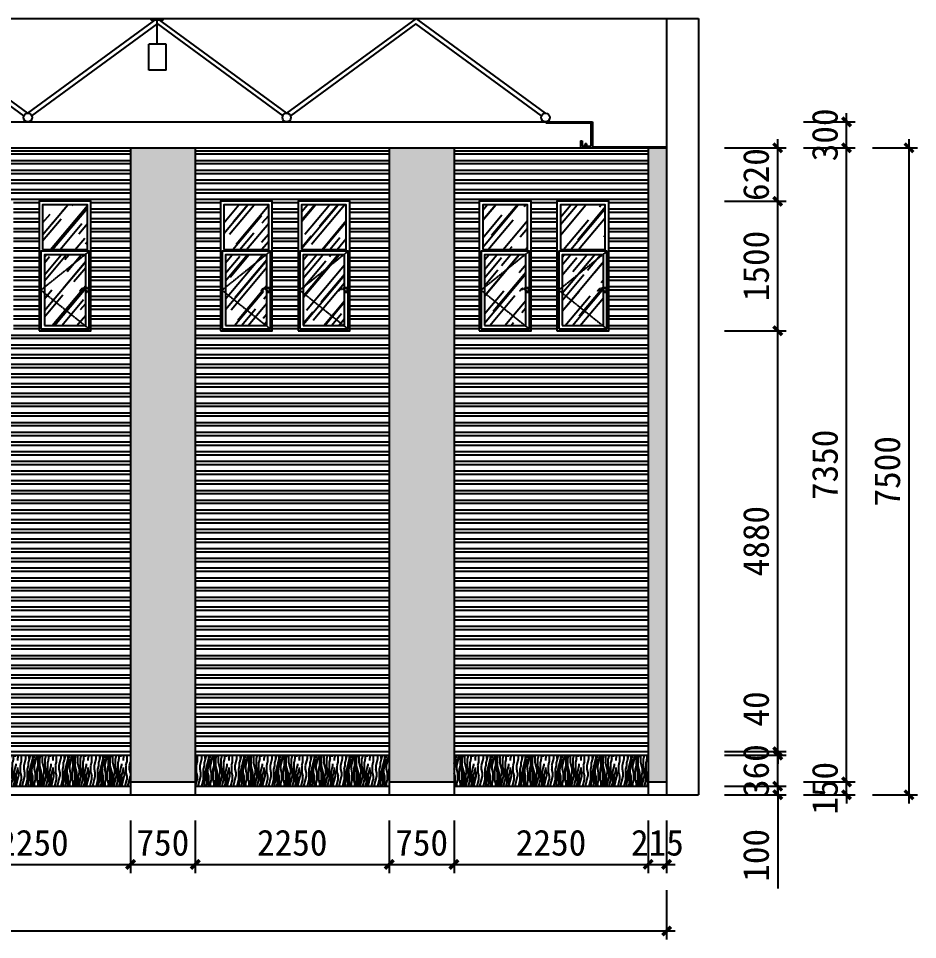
# Model space of a CAD drawing. Header units: millimetres. Extents: x -150677 to 588340, y -254013 to 149700.
# Drawn here: x 87278 to 97700, y -31432 to -20754 of the extents above; entities that cross this region are included whole.
import ezdxf

# ---------------------------------------------------------------- set-up
doc = ezdxf.new("R2010")
doc.units = ezdxf.units.MM
doc.header["$LTSCALE"] = 10
doc.header["$MEASUREMENT"] = 0
doc.linetypes.add('DASH', pattern=[0.35, 0.25, -0.1])
doc.linetypes.add('HIDDEN', pattern=[0.375, 0.25, -0.125])
for name, color, linetype in [('2-Ba顶面轮廓', 4, 'Continuous'), ('2-Da地拼', 4, 'Continuous'), ('9-ELa粗', 2, 'Continuous'), ('9-ELd细', 8, 'Continuous'), ('9-ELf填充', 251, 'Continuous'), ('ceiling-light', 2, 'Continuous'), ('E-Elevation(立面图层)', 134, 'Continuous'), ('HAT【填充】', 8, 'Continuous')]:
    doc.layers.add(name, color=color, linetype=linetype)
doc.styles.get("Standard").update_dxf_attribs({"font": ''})
doc.styles.get('Standard').set_extended_font_data('SimSun')
doc.dimstyles.new('DIMN100', dxfattribs={"dimtxt": 300, "dimasz": 100, "dimexe": 100, "dimexo": 300, "dimgap": 100, "dimtad": 1, "dimdec": 0, "dimtxsty": 'Standard', "dimblk": 'ARCHTICK', "dimcen": 2.5, "dimdle": 100, "dimclrd": 8, "dimclre": 8, "dimclrt": 96, "dimadec": 0, "dimazin": 0, "dimtfac": 1, "dimtdec": 0, "dimtmove": 0, "dimatfit": 3, "dimldrblk": 'DOT', "dimfxl": 100, "dimarcsym": 0})

# ---------------------------------------------------------------- blocks, each defined once
blk = doc.blocks.new('A$C03C100C5')
at = {"color": 8, "linetype": 'HIDDEN', "ltscale": 0.001}
for p, q in [((2, 23, 0), (28, 23, 0)), ((15, 12, 0), (15, 34, 0))]:
    blk.add_line(p, q, dxfattribs=at)
at = {"ltscale": 0.2}
for p, q in [((5, 23, 0), (5, 11, 0)), ((25, 23, 0), (25, 11, 0))]:
    blk.add_line(p, q, dxfattribs=at)
at = {"ltscale": 0.2, "elevation": 0}
blk.add_lwpolyline([(30, 0), (30, 11), (0, 11), (0, 0)], close=True, dxfattribs=at)
at = {"ltscale": 0.2}
blk.add_circle((15, 23, 0), 7.88, dxfattribs=at)
blk.add_arc((15, 23, 0), 9.63, 356.8047, 183.1953, dxfattribs=at)
blk = doc.blocks.new('A$C68075832')
at = {"layer": 'E-Elevation(立面图层)', "color": 251, "ltscale": 200}
for p, q in [((-172, 1200), (-32, 1200)), ((-172, 1180), (-172, 1200)), ((-32, 1180), (-172, 1180)), ((-102, 900), (-102, 1180)), ((-32, 1180), (-32, 1200))]:
    blk.add_line(p, q, dxfattribs=at)
at = {"layer": 'E-Elevation(立面图层)', "ltscale": 200}
for p, q in [((0, 900), (-199, 900)), ((-199, 600), (-199, 900)), ((0, 600), (0, 900)), ((0, 600), (-199, 600))]:
    blk.add_line(p, q, dxfattribs=at)
blk = doc.blocks.new('A$C3D6C2CD6')
h = blk.add_hatch()
h.set_pattern_fill('木材', color=251, scale=50, style=0)
h.set_pattern_definition([(50, (40, 940), (129.62, 465.617), [3000, -400, 1000, -200]), (50, (306, 1040), (-332.33, 17.77), [600, -66, 1200, -150]), (50, (140, 1110), (565.85, 882.82), [1600, -280, 800, -200])])
h.paths.add_polyline_path([(40, 940), (560, 940), (560, 1460), (40, 1460)])
h = blk.add_hatch()
h.set_pattern_fill('木材', color=251, scale=50, style=0)
h.set_pattern_definition([(50, (60, 60), (129.618, 465.617), [3000, -400, 1000, -200]), (50, (326, 160), (-332.325, 17.77), [600, -66, 1200, -150]), (50, (160, 230), (565.85, 882.82), [1600, -280, 800, -200])])
h.paths.add_polyline_path([(60, 60), (540, 60), (540, 880), (60, 880)])
at = {"color": 8, "linetype": 'DASH'}
for points in [[(580, 920), (20, 470), (580, 20)], [(545, 485), (545, 502), (575, 502), (575, 442), (545, 442), (545, 466)]]:
    blk.add_lwpolyline(points, dxfattribs=at)
blk.add_lwpolyline([(543, 482, -0.472973), (570, 486, -1.045197), (547, 464, 0.471233), (471, 460, -0.474255), (543, 482, -0.303304)], format="xyb", dxfattribs=at)
at = {"layer": '2-Ba顶面轮廓'}
blk.add_lwpolyline([(0, 0), (600, 0), (600, 1500), (0, 1500)], close=True, dxfattribs=at)
at = {"layer": '9-ELd细'}
for points in [[(40, 940), (560, 940), (560, 1460), (40, 1460)], [(20, 20), (580, 20), (580, 920), (20, 920)], [(60, 60), (540, 60), (540, 880), (60, 880)]]:
    blk.add_lwpolyline(points, close=True, dxfattribs=at)
blk = doc.blocks.new('A$C16496DF1')
at = {"layer": '9-ELf填充'}
h = blk.add_hatch(dxfattribs=at)
h.set_pattern_fill('ANSI32', color=251, scale=300, angle=135, style=0)
h.set_pattern_definition([(180, (1326, 400), (-2e-14, -112.5), []), (180, (1288.5, 437.5), (-2e-14, -112.5), [])])
h.paths.add_polyline_path([(0, 7400), (-100, 7400), (-100, 400), (0, 400)])
h.paths.add_polyline_path([(2150, 7400), (2050, 7400), (2050, 400), (2150, 400)])
h.paths.add_polyline_path([(2050, 7400), (0, 7400), (0, 400), (2050, 400)])
h.paths.add_polyline_path([(1092, 5280), (1092, 6780), (1692, 6780), (1692, 5280)], flags=16)
h.paths.add_polyline_path([(792, 5280), (192, 5280), (192, 6780), (792, 6780)], flags=16)
at = {"layer": 'HAT【填充】'}
h = blk.add_hatch(dxfattribs=at)
h.set_pattern_fill('木纹', color=251, scale=20, angle=90, style=0)
h.set_pattern_definition([(90, (0, 0), (-408, 2e-14), [81.6, -122.4, 40.8, -163.2]), (90, (-10.2, 285.6), (-408, 2e-14), [81.6, -326.4]), (90, (-30.6, 244.8), (-408, 2e-14), [40.8, -367.2]), (90, (-40.8, 20.4), (-408, 2e-14), [20.4, -285.6, 20.4, -81.6]), (90, (-61.2, 163.2), (-408, 2e-14), [81.6, -122.4, 20.4, -183.6]), (90, (-71.4, 61.2), (-408, 2e-14), [61.2, -346.8]), (90, (-81.6, 163.2), (-408, 2e-14), [122.4, -285.6]), (90, (-91.8, 40.8), (-408, 2e-14), [81.6, -326.4]), (90, (-102, 204), (-408, 2e-14), [204, -204]), (90, (-122.4, 81.6), (-408, 2e-14), [40.8, -122.4, 81.6, -163.2]), (90, (-132.6, 367.2), (-408, 2e-14), [81.6, -326.4]), (90, (-142.8, 285.6), (-408, 2e-14), [40.8, -367.2]), (90, (-153, 204), (-408, 2e-14), [40.8, -367.2]), (90, (-163.2, 1e-14), (-408, 2e-14), [81.6, -326.4]), (90, (-173.4, 204), (-408, 2e-14), [81.6, -326.4]), (90, (-193.8, 204), (-408, 2e-14), [81.6, -81.6, 81.6, -163.2]), (90, (-214.2, 122.4), (-408, 2e-14), [40.8, -204, 81.6, -81.6]), (90, (-224.4, 204), (-408, 2e-14), [122.4, -285.6]), (90, (-244.8, 204), (-408, 2e-14), [81.6, -326.4]), (90, (-255, 40.8), (-408, 2e-14), [122.4, -163.2, 40.8, -81.6]), (90, (-275.4, 40.8), (-408, 2e-14), [204, -204]), (90, (-285.6, 285.6), (-408, 2e-14), [40.8, -367.2]), (90, (-295.8, 163.2), (-408, 2e-14), [81.6, -326.4]), (90, (-306, 81.6), (-408, 2e-14), [40.8, -163.2, 40.8, -163.2]), (90, (-316.2, 40.8), (-408, 2e-14), [40.8, -122.4, 81.6, -163.2]), (90, (-326.4, 122.4), (-408, 2e-14), [40.8, -204, 40.8, -122.4]), (90, (-336.6, 204), (-408, 2e-14), [122.4, -285.6]), (90, (-357, 40.8), (-408, 2e-14), [81.6, -326.4]), (90, (-367.2, 244.8), (-408, 2e-14), [40.8, -367.2]), (90, (-377.4, 326.4), (-408, 2e-14), [40.8, -367.2]), (104.036, (-30.6, 285.6), (-1e-06, 408), [42.024, -1640.203]), (104.036, (-122.4, 326.4), (-1e-06, 408), [42.024, -1640.203]), (104.0362, (-367.2, 285.6), (-1e-06, 408), [42.024, -1640.203]), (104.0362, (-214.2, 163.2), (-1e-06, 408), [42.024, -1640.203]), (104.0362, (-275.4, 244.8), (-1e-06, 408), [42.024, -1640.203]), (104.0362, (-244.8, 285.6), (-1e-06, 408), [42.024, -1640.203]), (104.0362, (-316.2, 81.6), (-1e-06, 408), [42.024, -1640.203]), (104.0362, (-295.8, 244.8), (-1e-06, 408), [42.024, -1640.203]), (104.036, (-142.8, 326.4), (-1e-06, 408), [84.05, -1598.18]), (104.0362, (-173.4, 285.6), (-1e-06, 408), [84.05, -1598.18]), (104.0362, (-193.8, 285.6), (-1e-06, 408), [84.05, -1598.18]), (255.964, (-61.2, 163.2), (-1e-08, -408), [42.024, -84.048, 42.024, -1514.13]), (255.964, (-122.4, 81.6), (-1e-08, -408), [42.024, -1640.203]), (255.9638, (-306, 81.6), (-1e-08, -408), [84.05, -1598.18]), (284.036, (-10.2, 285.6), (1e-06, -408), [42.024, -1640.203]), (75.964, (-10.2, 367.2), (1e-08, 408), [42.024, -1640.203]), (75.964, (-153, 244.8), (1e-08, 408), [42.024, -1640.203]), (75.9638, (-224.4, 326.4), (1e-08, 408), [42.024, -1640.203]), (75.9638, (-255, 163.2), (1e-08, 408), [42.024, -1640.203]), (75.9638, (-306, 122.4), (1e-08, 408), [42.024, -1640.203]), (75.9638, (-326.4, 163.2), (1e-08, 408), [42.024, -1640.203]), (75.9638, (-255, 163.2), (1e-08, 408), [42.024, -1640.203]), (75.9638, (-316.2, 285.6), (1e-08, 408), [168.096, -1514.13]), (75.964, (-40.8, 40.8), (1e-08, 408), [168.096, -1514.13]), (75.964, (-71.4, 81.6), (1e-08, 408), [168.096, -1514.13]), (75.964, (-91.8, 122.4), (1e-08, 408), [42.024, -84.048, 84.048, -1472.107]), (75.964, (-122.4, 122.4), (1e-08, 408), [84.048, -84.048, 84.048, -1430.083]), (75.9638, (-163.2, 81.6), (1e-08, 408), [168.096, -1514.13]), (75.9638, (-193.8, 40.8), (1e-08, 408), [168.096, -1514.13]), (75.9638, (-214.2, 40.8), (1e-08, 408), [168.096, -1514.13]), (75.9638, (-336.6, 326.4), (1e-08, 408), [42.024, -1640.203]), (75.9638, (-377.4, 367.2), (-8e-05, 408), [84.048, -1598.18]), (75.9638, (-357, 122.4), (-8e-05, 408), [84.048, -1598.18]), (75.964, (5e-15, 81.6), (-7e-06, 408), [168.096, -1514.13]), (75.9638, (-285.6, 326.4), (-7e-06, 408), [126.07, -1556.155]), (75.9638, (-255, 367.2), (-7e-06, 408), [252.144, -1430.083])])
h.paths.add_polyline_path([(2150, 360), (2050, 360), (2050, 0), (2150, 0)])
h.paths.add_polyline_path([(0, 360), (-100, 360), (-100, 0), (0, 0)])
h.paths.add_polyline_path([(2050, 360), (0, 360), (0, 0), (2050, 0)])
at = {"layer": '2-Da地拼'}
for p, q in [((-100, 400), (2150, 400)), ((-100, 360), (2150, 360)), ((-100, 0), (2150, 0))]:
    blk.add_line(p, q, dxfattribs=at)
blk = doc.blocks.new('A$C26E901EB')
at = {"layer": '9-ELf填充'}
h = blk.add_hatch(dxfattribs=at)
h.set_pattern_fill('木纹02', color=256, scale=100, angle=90, style=0)
h.set_pattern_definition([(90, (77426.86, -29654), (-400, 2e-14), [80, -120, 40, -160]), (90, (77416.86, -29374), (-400, 2e-14), [80, -320]), (90, (77396.86, -29414), (-400, 2e-14), [40, -360]), (90, (77386.86, -29634), (-400, 2e-14), [20, -280, 20, -80]), (90, (77366.86, -29494), (-400, 2e-14), [80, -120, 20, -180]), (90, (77356.86, -29594), (-400, 2e-14), [60, -340]), (90, (77346.86, -29494), (-400, 2e-14), [120, -280]), (90, (77336.86, -29614), (-400, 2e-14), [80, -320]), (90, (77326.86, -29454), (-400, 2e-14), [200, -200]), (90, (77306.86, -29574), (-400, 2e-14), [40, -120, 80, -160]), (90, (77296.86, -29294), (-400, 2e-14), [80, -320]), (90, (77286.86, -29374), (-400, 2e-14), [40, -360]), (90, (77276.86, -29454), (-400, 2e-14), [40, -360]), (90, (77266.86, -29654), (-400, 2e-14), [80, -320]), (90, (77256.86, -29454), (-400, 2e-14), [80, -320]), (90, (77236.86, -29454), (-400, 2e-14), [80, -80, 80, -160]), (90, (77216.86, -29534), (-400, 2e-14), [40, -200, 80, -80]), (90, (77206.86, -29454), (-400, 2e-14), [120, -280]), (90, (77186.86, -29454), (-400, 2e-14), [80, -320]), (90, (77176.86, -29614), (-400, 2e-14), [120, -160, 40, -80]), (90, (77156.86, -29614), (-400, 2e-14), [200, -200]), (90, (77146.86, -29374), (-400, 2e-14), [40, -360]), (90, (77136.86, -29494), (-400, 2e-14), [80, -320]), (90, (77126.86, -29574), (-400, 2e-14), [40, -160, 40, -160]), (90, (77116.86, -29614), (-400, 2e-14), [40, -120, 80, -160]), (90, (77106.86, -29534), (-400, 2e-14), [40, -200, 40, -120]), (90, (77096.86, -29454), (-400, 2e-14), [120, -280]), (90, (77076.86, -29614), (-400, 2e-14), [80, -320]), (90, (77066.86, -29414), (-400, 2e-14), [40, -360]), (90, (77056.86, -29334), (-400, 2e-14), [40, -360]), (104.03624, (77396.86, -29374), (1e-08, 400), [41.2, -1608.0422]), (104.03624, (77306.86, -29334), (1e-08, 400), [41.2, -1608.0422]), (104.03624, (77066.86, -29374), (1e-08, 400), [41.2, -1608.0422]), (104.03624, (77216.86, -29494), (1e-08, 400), [41.2, -1608.0422]), (104.03624, (77156.86, -29414), (1e-08, 400), [41.2, -1608.0422]), (104.03624, (77186.86, -29374), (1e-08, 400), [41.2, -1608.0422]), (104.03624, (77116.86, -29574), (1e-08, 400), [41.2, -1608.0422]), (104.03624, (77136.86, -29414), (1e-08, 400), [41.2, -1608.0422]), (104.03624, (77286.86, -29334), (1e-08, 400), [82.4, -1566.8422]), (104.03624, (77256.86, -29374), (1e-08, 400), [82.4, -1566.8422]), (104.03624, (77236.86, -29374), (1e-08, 400), [82.4, -1566.8422]), (255.96376, (77366.86, -29494), (1e-08, -400), [41.2, -82.4, 41.2, -1484.4422]), (255.96376, (77306.86, -29574), (1e-08, -400), [41.2, -1608.0422]), (255.96376, (77126.86, -29574), (1e-08, -400), [82.4, -1566.8422]), (284.03624, (77416.86, -29374), (-1e-08, -400), [41.2, -1608.0422]), (75.96376, (77416.86, -29294), (-1e-08, 400), [41.2, -1608.0422]), (75.96376, (77276.86, -29414), (-1e-08, 400), [41.2, -1608.0422]), (75.96376, (77206.86, -29334), (-1e-08, 400), [41.2, -1608.0422]), (75.96376, (77176.86, -29494), (-1e-08, 400), [41.2, -1608.0422]), (75.96376, (77126.86, -29534), (-1e-08, 400), [41.2, -1608.0422]), (75.96376, (77106.86, -29494), (-1e-08, 400), [41.2, -1608.0422]), (75.96376, (77176.86, -29494), (-1e-08, 400), [41.2, -1608.0422]), (75.96376, (77116.86, -29374), (-1e-08, 400), [164.8, -1484.4422]), (75.96376, (77386.86, -29614), (-1e-08, 400), [164.8, -1484.4422]), (75.96376, (77356.86, -29574), (-1e-08, 400), [164.8, -1484.4422]), (75.96376, (77336.86, -29534), (-1e-08, 400), [41.2, -82.4, 82.4, -1443.2422]), (75.96376, (77306.86, -29534), (-1e-08, 400), [82.4, -82.4, 82.4, -1402.0422]), (75.96376, (77266.86, -29574), (-1e-08, 400), [164.8, -1484.4422]), (75.96376, (77236.86, -29614), (-1e-08, 400), [164.8, -1484.4422]), (75.96376, (77216.86, -29614), (-1e-08, 400), [164.8, -1484.4422]), (75.96376, (77096.86, -29334), (-1e-08, 400), [41.2, -1608.0422]), (75.96377, (77056.86, -29294), (-8e-05, 400), [82.4, -1566.8422]), (75.96377, (77076.86, -29534), (-8e-05, 400), [82.4, -1566.8422]), (75.96376, (77426.86, -29574), (-7e-06, 400), [164.8, -1484.4422]), (75.96376, (77146.86, -29334), (-7e-06, 400), [123.6, -1525.6422]), (75.96376, (77176.86, -29294), (-7e-06, 400), [247.2, -1402.0422])])
h.paths.add_polyline_path([(750, 0), (750, 7350), (0, 7350), (0, 0)])
at = {"layer": '2-Da地拼'}
blk.add_line((0, 0), (750, 0), dxfattribs=at)
blk = doc.blocks.new('_ArchTick')
at = {"color": 0, "linetype": 'ByBlock', "const_width": 0.4}
blk.add_lwpolyline([(-0.5, -0.5), (0.5, 0.5)], dxfattribs=at)
blk = doc.blocks.new('*D1226')
at = {"layer": '2-Ba顶面轮廓', "color": 8, "lineweight": -2, "transparency": 16777216}
for p, q in [((86326.85917, -30054), (86326.85917, -30661)), ((88576.85917, -30054), (88576.85917, -30661)), ((86226.85917, -30561), (88676.85917, -30561))]:
    blk.add_line(p, q, dxfattribs=at)
at = {"layer": 'Defpoints', "color": 0, "transparency": 16777216}
for p in [(86326.85917, -29754), (88576.85917, -29754), (88576.85917, -30561)]:
    blk.add_point(p, dxfattribs=at)
at = {"layer": '2-Ba顶面轮廓', "color": 8, "lineweight": -2, "transparency": 16777216, "xscale": 100, "yscale": 100, "zscale": 100}
for p, rotation in [((86326.85917, -30561), 179.9999999999998), ((88576.85917, -30561), 359.9999999999998)]:
    blk.add_blockref('_ArchTick', p, dxfattribs=dict(at, rotation=rotation))
at = {"layer": '2-Ba顶面轮廓', "color": 96, "transparency": 16777216, "insert": (87451.85917, -30311), "char_height": 300, "attachment_point": 5}
blk.add_mtext('2250', dxfattribs=at)
blk = doc.blocks.new('_DOT')
at = {"color": 0, "linetype": 'ByBlock'}
blk.add_line((-0.35, 0), (-1, 0), dxfattribs=at)
at = {"color": 0, "linetype": 'ByBlock', "const_width": 0.35}
blk.add_lwpolyline([(-0.175, 0, 1), (0.175, 0, 1)], format="xyb", close=True, dxfattribs=at)
blk = doc.blocks.new('*D1227')
at = {"layer": '2-Ba顶面轮廓', "color": 8, "lineweight": -2, "transparency": 16777216}
for p, q in [((88576.85917, -30054), (88576.85917, -30661)), ((89326.85917, -30054), (89326.85917, -30661)), ((88476.85917, -30561), (89426.85917, -30561))]:
    blk.add_line(p, q, dxfattribs=at)
at = {"layer": 'Defpoints', "color": 0, "transparency": 16777216}
for p in [(88576.85917, -29754), (89326.85917, -29754), (89326.85917, -30561)]:
    blk.add_point(p, dxfattribs=at)
at = {"layer": '2-Ba顶面轮廓', "color": 8, "lineweight": -2, "transparency": 16777216, "xscale": 100, "yscale": 100, "zscale": 100}
for p, rotation in [((88576.85917, -30561), 179.9999999999998), ((89326.85917, -30561), 359.9999999999998)]:
    blk.add_blockref('_ArchTick', p, dxfattribs=dict(at, rotation=rotation))
at = {"layer": '2-Ba顶面轮廓', "color": 96, "transparency": 16777216, "insert": (88951.85917, -30311), "char_height": 300, "attachment_point": 5}
blk.add_mtext('750', dxfattribs=at)
blk = doc.blocks.new('*D1228')
at = {"layer": '2-Ba顶面轮廓', "color": 8, "lineweight": -2, "transparency": 16777216}
for p, q in [((89326.85917, -30054), (89326.85917, -30661)), ((91576.85917, -30054), (91576.85917, -30661)), ((89226.85917, -30561), (91676.85917, -30561))]:
    blk.add_line(p, q, dxfattribs=at)
at = {"layer": 'Defpoints', "color": 0, "transparency": 16777216}
for p in [(89326.85917, -29754), (91576.85917, -29754), (91576.85917, -30561)]:
    blk.add_point(p, dxfattribs=at)
at = {"layer": '2-Ba顶面轮廓', "color": 8, "lineweight": -2, "transparency": 16777216, "xscale": 100, "yscale": 100, "zscale": 100}
for p, rotation in [((89326.85917, -30561), 179.9999999999998), ((91576.85917, -30561), 359.9999999999998)]:
    blk.add_blockref('_ArchTick', p, dxfattribs=dict(at, rotation=rotation))
at = {"layer": '2-Ba顶面轮廓', "color": 96, "transparency": 16777216, "insert": (90451.85917, -30311), "char_height": 300, "attachment_point": 5}
blk.add_mtext('2250', dxfattribs=at)
blk = doc.blocks.new('*D1229')
at = {"layer": '2-Ba顶面轮廓', "color": 8, "lineweight": -2, "transparency": 16777216}
for p, q in [((91576.85917, -30054), (91576.85917, -30661)), ((92326.85917, -30054), (92326.85917, -30661)), ((91476.85917, -30561), (92426.85917, -30561))]:
    blk.add_line(p, q, dxfattribs=at)
at = {"layer": 'Defpoints', "color": 0, "transparency": 16777216}
for p in [(91576.85917, -29754), (92326.85917, -29754), (92326.85917, -30561)]:
    blk.add_point(p, dxfattribs=at)
at = {"layer": '2-Ba顶面轮廓', "color": 8, "lineweight": -2, "transparency": 16777216, "xscale": 100, "yscale": 100, "zscale": 100}
for p, rotation in [((91576.85917, -30561), 179.9999999999998), ((92326.85917, -30561), 359.9999999999998)]:
    blk.add_blockref('_ArchTick', p, dxfattribs=dict(at, rotation=rotation))
at = {"layer": '2-Ba顶面轮廓', "color": 96, "transparency": 16777216, "insert": (91951.85917, -30311), "char_height": 300, "attachment_point": 5}
blk.add_mtext('750', dxfattribs=at)
blk = doc.blocks.new('*D1230')
at = {"layer": '2-Ba顶面轮廓', "color": 8, "lineweight": -2, "transparency": 16777216}
for p, q in [((92326.85917, -30054), (92326.85917, -30661)), ((94576.85917, -30054), (94576.85917, -30661)), ((92226.85917, -30561), (94676.85917, -30561))]:
    blk.add_line(p, q, dxfattribs=at)
at = {"layer": 'Defpoints', "color": 0, "transparency": 16777216}
for p in [(92326.85917, -29754), (94576.85917, -29754), (94576.85917, -30561)]:
    blk.add_point(p, dxfattribs=at)
at = {"layer": '2-Ba顶面轮廓', "color": 8, "lineweight": -2, "transparency": 16777216, "xscale": 100, "yscale": 100, "zscale": 100}
for p, rotation in [((92326.85917, -30561), 179.9999999999998), ((94576.85917, -30561), 359.9999999999998)]:
    blk.add_blockref('_ArchTick', p, dxfattribs=dict(at, rotation=rotation))
at = {"layer": '2-Ba顶面轮廓', "color": 96, "transparency": 16777216, "insert": (93451.85917, -30311), "char_height": 300, "attachment_point": 5}
blk.add_mtext('2250', dxfattribs=at)
blk = doc.blocks.new('*D1231')
at = {"layer": '2-Ba顶面轮廓', "color": 8, "lineweight": -2, "transparency": 16777216}
for p, q in [((94576.85917, -30054), (94576.85917, -30661)), ((94791.85917, -30054), (94791.85917, -30661)), ((94476.85917, -30561), (94891.85917, -30561))]:
    blk.add_line(p, q, dxfattribs=at)
at = {"layer": 'Defpoints', "color": 0, "transparency": 16777216}
for p in [(94576.85917, -29754), (94791.85917, -29754), (94791.85917, -30561)]:
    blk.add_point(p, dxfattribs=at)
at = {"layer": '2-Ba顶面轮廓', "color": 8, "lineweight": -2, "transparency": 16777216, "xscale": 100, "yscale": 100, "zscale": 100}
for p, rotation in [((94576.85917, -30561), 179.9999999999998), ((94791.85917, -30561), 359.9999999999998)]:
    blk.add_blockref('_ArchTick', p, dxfattribs=dict(at, rotation=rotation))
at = {"layer": '2-Ba顶面轮廓', "color": 96, "transparency": 16777216, "insert": (94684.35917, -30311), "char_height": 300, "attachment_point": 5}
blk.add_mtext('215', dxfattribs=at)
blk = doc.blocks.new('*D1232')
at = {"layer": '2-Ba顶面轮廓', "color": 8, "lineweight": -2, "transparency": 16777216}
for p, q in [((56201.85917, -30861), (56201.85917, -31432.5)), ((94791.85917, -30861), (94791.85917, -31432.5)), ((56101.85917, -31332.5), (94891.85917, -31332.5))]:
    blk.add_line(p, q, dxfattribs=at)
at = {"layer": 'Defpoints', "color": 0, "transparency": 16777216}
for p in [(56201.85917, -30561), (94791.85917, -30561), (94791.85917, -31332.5)]:
    blk.add_point(p, dxfattribs=at)
at = {"layer": '2-Ba顶面轮廓', "color": 8, "lineweight": -2, "transparency": 16777216, "xscale": 100, "yscale": 100, "zscale": 100, "rotation": 180}
blk.add_blockref('_ArchTick', (56201.85917, -31332.5), dxfattribs=at)
at = {"layer": '2-Ba顶面轮廓', "color": 8, "lineweight": -2, "transparency": 16777216, "xscale": 100, "yscale": 100, "zscale": 100}
blk.add_blockref('_ArchTick', (94791.85917, -31332.5), dxfattribs=at)
at = {"layer": '2-Ba顶面轮廓', "color": 96, "transparency": 16777216, "insert": (75496.85917, -31082.5), "char_height": 300, "attachment_point": 5}
blk.add_mtext('38590', dxfattribs=at)
blk = doc.blocks.new('*D1233')
at = {"layer": '2-Ba顶面轮廓', "color": 8, "lineweight": -2, "transparency": 16777216}
for p, q in [((96877, -29604), (96877, -29504)), ((96379, -29604), (96977, -29604)), ((96877, -29754), (96877, -29604)), ((96379, -29754), (96977, -29754)), ((96877, -29754), (96877, -29854))]:
    blk.add_line(p, q, dxfattribs=at)
at = {"layer": 'Defpoints', "color": 0, "transparency": 16777216}
for p in [(96079, -29604), (96877, -29604), (96079, -29754)]:
    blk.add_point(p, dxfattribs=at)
at = {"layer": '2-Ba顶面轮廓', "color": 8, "lineweight": -2, "transparency": 16777216, "xscale": 100, "yscale": 100, "zscale": 100}
for p, rotation in [((96877, -29604), 270), ((96877, -29754), 90)]:
    blk.add_blockref('_ArchTick', p, dxfattribs=dict(at, rotation=rotation))
at = {"layer": '2-Ba顶面轮廓', "color": 96, "transparency": 16777216, "insert": (96627, -29679), "char_height": 300, "attachment_point": 5, "rotation": 90}
blk.add_mtext('150', dxfattribs=at)
blk = doc.blocks.new('*D1234')
at = {"layer": '2-Ba顶面轮廓', "color": 8, "lineweight": -2, "transparency": 16777216}
for p, q in [((96877, -29704), (96877, -22154)), ((96379, -22254), (96977, -22254)), ((96379, -29604), (96977, -29604))]:
    blk.add_line(p, q, dxfattribs=at)
at = {"layer": 'Defpoints', "color": 0, "transparency": 16777216}
for p in [(96079, -22254), (96877, -22254), (96079, -29604)]:
    blk.add_point(p, dxfattribs=at)
at = {"layer": '2-Ba顶面轮廓', "color": 8, "lineweight": -2, "transparency": 16777216, "xscale": 100, "yscale": 100, "zscale": 100}
for p, rotation in [((96877, -22254), 90), ((96877, -29604), 270)]:
    blk.add_blockref('_ArchTick', p, dxfattribs=dict(at, rotation=rotation))
at = {"layer": '2-Ba顶面轮廓', "color": 96, "transparency": 16777216, "insert": (96627, -25929), "char_height": 300, "attachment_point": 5, "rotation": 90}
blk.add_mtext('7350', dxfattribs=at)
blk = doc.blocks.new('*D1235')
at = {"layer": '2-Ba顶面轮廓', "color": 8, "lineweight": -2, "transparency": 16777216}
for p, q in [((96876.64083, -22354), (96876.64083, -21854)), ((96379, -21954), (96976.64083, -21954)), ((96379, -22254), (96976.64083, -22254))]:
    blk.add_line(p, q, dxfattribs=at)
at = {"layer": 'Defpoints', "color": 0, "transparency": 16777216}
for p in [(96079, -21954), (96876.64083, -21954), (96079, -22254)]:
    blk.add_point(p, dxfattribs=at)
at = {"layer": '2-Ba顶面轮廓', "color": 8, "lineweight": -2, "transparency": 16777216, "xscale": 100, "yscale": 100, "zscale": 100}
for p, rotation in [((96876.64083, -21954), 90), ((96876.64083, -22254), 270)]:
    blk.add_blockref('_ArchTick', p, dxfattribs=dict(at, rotation=rotation))
at = {"layer": '2-Ba顶面轮廓', "color": 96, "transparency": 16777216, "insert": (96626.64083, -22104), "char_height": 300, "attachment_point": 5, "rotation": 90}
blk.add_mtext('300', dxfattribs=at)
blk = doc.blocks.new('*D1236')
at = {"layer": '2-Ba顶面轮廓', "color": 8, "lineweight": -2, "transparency": 16777216}
for p, q in [((96079, -29654), (96079, -29554)), ((95461.85917, -29654), (96179, -29654)), ((96079, -29654), (96079, -29754)), ((95461.85917, -29754), (96179, -29754)), ((96079, -29754), (96079, -30841))]:
    blk.add_line(p, q, dxfattribs=at)
at = {"layer": 'Defpoints', "color": 0, "transparency": 16777216}
for p in [(95161.85917, -29654), (96079, -29654), (95161.85917, -29754)]:
    blk.add_point(p, dxfattribs=at)
at = {"layer": '2-Ba顶面轮廓', "color": 8, "lineweight": -2, "transparency": 16777216, "xscale": 100, "yscale": 100, "zscale": 100}
for p, rotation in [((96079, -29654), 270), ((96079, -29754), 90)]:
    blk.add_blockref('_ArchTick', p, dxfattribs=dict(at, rotation=rotation))
at = {"layer": '2-Ba顶面轮廓', "color": 96, "transparency": 16777216, "insert": (95829, -30456), "char_height": 300, "attachment_point": 5, "rotation": 90}
blk.add_mtext('100', dxfattribs=at)
blk = doc.blocks.new('*D1237')
at = {"layer": '2-Ba顶面轮廓', "color": 8, "lineweight": -2, "transparency": 16777216}
for p, q in [((96079, -29754), (96079, -29194)), ((95461.85917, -29294), (96179, -29294)), ((95461.85917, -29654), (96179, -29654))]:
    blk.add_line(p, q, dxfattribs=at)
at = {"layer": 'Defpoints', "color": 0, "transparency": 16777216}
for p in [(95161.85917, -29294), (96079, -29294), (95161.85917, -29654)]:
    blk.add_point(p, dxfattribs=at)
at = {"layer": '2-Ba顶面轮廓', "color": 8, "lineweight": -2, "transparency": 16777216, "xscale": 100, "yscale": 100, "zscale": 100}
for p, rotation in [((96079, -29294), 90), ((96079, -29654), 270)]:
    blk.add_blockref('_ArchTick', p, dxfattribs=dict(at, rotation=rotation))
at = {"layer": '2-Ba顶面轮廓', "color": 96, "transparency": 16777216, "insert": (95829, -29474), "char_height": 300, "attachment_point": 5, "rotation": 90}
blk.add_mtext('360', dxfattribs=at)
blk = doc.blocks.new('*D1238')
at = {"layer": '2-Ba顶面轮廓', "color": 8, "lineweight": -2, "transparency": 16777216}
for p, q in [((96079, -29254), (96079, -28464)), ((95461.85917, -29254), (96179, -29254)), ((96079, -29294), (96079, -29254)), ((95461.85917, -29294), (96179, -29294)), ((96079, -29294), (96079, -29394))]:
    blk.add_line(p, q, dxfattribs=at)
at = {"layer": 'Defpoints', "color": 0, "transparency": 16777216}
for p in [(95161.85917, -29254), (96079, -29254), (95161.85917, -29294)]:
    blk.add_point(p, dxfattribs=at)
at = {"layer": '2-Ba顶面轮廓', "color": 8, "lineweight": -2, "transparency": 16777216, "xscale": 100, "yscale": 100, "zscale": 100}
for p, rotation in [((96079, -29254), 270), ((96079, -29294), 90)]:
    blk.add_blockref('_ArchTick', p, dxfattribs=dict(at, rotation=rotation))
at = {"layer": '2-Ba顶面轮廓', "color": 96, "transparency": 16777216, "insert": (95829, -28759), "char_height": 300, "attachment_point": 5, "rotation": 90}
blk.add_mtext('40', dxfattribs=at)
blk = doc.blocks.new('*D1239')
at = {"layer": '2-Ba顶面轮廓', "color": 8, "lineweight": -2, "transparency": 16777216}
for p, q in [((96079, -29354), (96079, -24274)), ((95461.85917, -24374), (96179, -24374)), ((95461.85917, -29254), (96179, -29254))]:
    blk.add_line(p, q, dxfattribs=at)
at = {"layer": 'Defpoints', "color": 0, "transparency": 16777216}
for p in [(95161.85917, -24374), (96079, -24374), (95161.85917, -29254)]:
    blk.add_point(p, dxfattribs=at)
at = {"layer": '2-Ba顶面轮廓', "color": 8, "lineweight": -2, "transparency": 16777216, "xscale": 100, "yscale": 100, "zscale": 100}
for p, rotation in [((96079, -24374), 90), ((96079, -29254), 270)]:
    blk.add_blockref('_ArchTick', p, dxfattribs=dict(at, rotation=rotation))
at = {"layer": '2-Ba顶面轮廓', "color": 96, "transparency": 16777216, "insert": (95829, -26814), "char_height": 300, "attachment_point": 5, "rotation": 90}
blk.add_mtext('4880', dxfattribs=at)
blk = doc.blocks.new('*D1240')
at = {"layer": '2-Ba顶面轮廓', "color": 8, "lineweight": -2, "transparency": 16777216}
for p, q in [((96079, -24474), (96079, -22774)), ((95461.85917, -22874), (96179, -22874)), ((95461.85917, -24374), (96179, -24374))]:
    blk.add_line(p, q, dxfattribs=at)
at = {"layer": 'Defpoints', "color": 0, "transparency": 16777216}
for p in [(95161.85917, -22874), (96079, -22874), (95161.85917, -24374)]:
    blk.add_point(p, dxfattribs=at)
at = {"layer": '2-Ba顶面轮廓', "color": 8, "lineweight": -2, "transparency": 16777216, "xscale": 100, "yscale": 100, "zscale": 100}
for p, rotation in [((96079, -22874), 90), ((96079, -24374), 270)]:
    blk.add_blockref('_ArchTick', p, dxfattribs=dict(at, rotation=rotation))
at = {"layer": '2-Ba顶面轮廓', "color": 96, "transparency": 16777216, "insert": (95829, -23624), "char_height": 300, "attachment_point": 5, "rotation": 90}
blk.add_mtext('1500', dxfattribs=at)
blk = doc.blocks.new('*D1241')
at = {"layer": '2-Ba顶面轮廓', "color": 8, "lineweight": -2, "transparency": 16777216}
for p, q in [((96079, -22974), (96079, -22154)), ((95461.85917, -22254), (96179, -22254)), ((95461.85917, -22874), (96179, -22874))]:
    blk.add_line(p, q, dxfattribs=at)
at = {"layer": 'Defpoints', "color": 0, "transparency": 16777216}
for p in [(95161.85917, -22254), (96079, -22254), (95161.85917, -22874)]:
    blk.add_point(p, dxfattribs=at)
at = {"layer": '2-Ba顶面轮廓', "color": 8, "lineweight": -2, "transparency": 16777216, "xscale": 100, "yscale": 100, "zscale": 100}
for p, rotation in [((96079, -22254), 90), ((96079, -22874), 270)]:
    blk.add_blockref('_ArchTick', p, dxfattribs=dict(at, rotation=rotation))
at = {"layer": '2-Ba顶面轮廓', "color": 96, "transparency": 16777216, "insert": (95829, -22564), "char_height": 300, "attachment_point": 5, "rotation": 90}
blk.add_mtext('620', dxfattribs=at)
blk = doc.blocks.new('*D1242')
at = {"layer": '2-Ba顶面轮廓', "color": 8, "lineweight": -2, "transparency": 16777216}
for p, q in [((97600.5, -22154), (97600.5, -29854)), ((97176.64083, -22254), (97700.5, -22254)), ((97176.64083, -29754), (97700.5, -29754))]:
    blk.add_line(p, q, dxfattribs=at)
at = {"layer": 'Defpoints', "color": 0, "transparency": 16777216}
for p in [(96876.64083, -22254), (96876.64083, -29754), (97600.5, -29754)]:
    blk.add_point(p, dxfattribs=at)
at = {"layer": '2-Ba顶面轮廓', "color": 8, "lineweight": -2, "transparency": 16777216, "xscale": 100, "yscale": 100, "zscale": 100}
for p, rotation in [((97600.5, -22254), 90), ((97600.5, -29754), 270)]:
    blk.add_blockref('_ArchTick', p, dxfattribs=dict(at, rotation=rotation))
at = {"layer": '2-Ba顶面轮廓', "color": 96, "transparency": 16777216, "insert": (97350.5, -26004), "char_height": 300, "attachment_point": 5, "rotation": 90}
blk.add_mtext('7500', dxfattribs=at)

msp = doc.modelspace()

# ---------------------------------------------------------------- hatches: boundary and pattern name
at = {"layer": '9-ELf填充'}
h = msp.add_hatch(dxfattribs=at)
h.set_pattern_fill('木纹02', color=256, scale=100, angle=90, style=0)
h.set_pattern_definition([(90, (171903.7, -59258), (-400, 2e-14), [80, -120, 40, -160]), (90, (171893.7, -58978), (-400, 2e-14), [80, -320]), (90, (171873.7, -59018), (-400, 2e-14), [40, -360]), (90, (171863.7, -59238), (-400, 2e-14), [20, -280, 20, -80]), (90, (171843.7, -59098), (-400, 2e-14), [80, -120, 20, -180]), (90, (171833.7, -59198), (-400, 2e-14), [60, -340]), (90, (171823.7, -59098), (-400, 2e-14), [120, -280]), (90, (171813.7, -59218), (-400, 2e-14), [80, -320]), (90, (171803.7, -59058), (-400, 2e-14), [200, -200]), (90, (171783.7, -59178), (-400, 2e-14), [40, -120, 80, -160]), (90, (171773.7, -58898), (-400, 2e-14), [80, -320]), (90, (171763.7, -58978), (-400, 2e-14), [40, -360]), (90, (171753.7, -59058), (-400, 2e-14), [40, -360]), (90, (171743.7, -59258), (-400, 2e-14), [80, -320]), (90, (171733.7, -59058), (-400, 2e-14), [80, -320]), (90, (171713.7, -59058), (-400, 2e-14), [80, -80, 80, -160]), (90, (171693.7, -59138), (-400, 2e-14), [40, -200, 80, -80]), (90, (171683.7, -59058), (-400, 2e-14), [120, -280]), (90, (171663.7, -59058), (-400, 2e-14), [80, -320]), (90, (171653.7, -59218), (-400, 2e-14), [120, -160, 40, -80]), (90, (171633.7, -59218), (-400, 2e-14), [200, -200]), (90, (171623.7, -58978), (-400, 2e-14), [40, -360]), (90, (171613.7, -59098), (-400, 2e-14), [80, -320]), (90, (171603.7, -59178), (-400, 2e-14), [40, -160, 40, -160]), (90, (171593.7, -59218), (-400, 2e-14), [40, -120, 80, -160]), (90, (171583.7, -59138), (-400, 2e-14), [40, -200, 40, -120]), (90, (171573.7, -59058), (-400, 2e-14), [120, -280]), (90, (171553.7, -59218), (-400, 2e-14), [80, -320]), (90, (171543.7, -59018), (-400, 2e-14), [40, -360]), (90, (171533.7, -58938), (-400, 2e-14), [40, -360]), (104.03624, (171873.72, -58978), (1e-08, 400), [41.2, -1608.0422]), (104.03624, (171783.72, -58938), (1e-08, 400), [41.2, -1608.0422]), (104.03624, (171543.72, -58978), (1e-08, 400), [41.2, -1608.0422]), (104.03624, (171693.72, -59098), (1e-08, 400), [41.2, -1608.0422]), (104.03624, (171633.72, -59018), (1e-08, 400), [41.2, -1608.0422]), (104.03624, (171663.72, -58978), (1e-08, 400), [41.2, -1608.0422]), (104.03624, (171593.72, -59178), (1e-08, 400), [41.2, -1608.0422]), (104.03624, (171613.72, -59018), (1e-08, 400), [41.2, -1608.0422]), (104.03624, (171763.72, -58938), (1e-08, 400), [82.4, -1566.8422]), (104.03624, (171733.72, -58978), (1e-08, 400), [82.4, -1566.8422]), (104.03624, (171713.72, -58978), (1e-08, 400), [82.4, -1566.8422]), (255.96376, (171843.72, -59098), (1e-08, -400), [41.2, -82.4, 41.2, -1484.4422]), (255.96376, (171783.72, -59178), (1e-08, -400), [41.2, -1608.0422]), (255.96376, (171603.72, -59178), (1e-08, -400), [82.4, -1566.8422]), (284.03624, (171893.72, -58978), (-1e-08, -400), [41.2, -1608.0422]), (75.96376, (171893.72, -58898), (-1e-08, 400), [41.2, -1608.0422]), (75.96376, (171753.72, -59018), (-1e-08, 400), [41.2, -1608.0422]), (75.96376, (171683.72, -58938), (-1e-08, 400), [41.2, -1608.0422]), (75.96376, (171653.72, -59098), (-1e-08, 400), [41.2, -1608.0422]), (75.96376, (171603.72, -59138), (-1e-08, 400), [41.2, -1608.0422]), (75.96376, (171583.72, -59098), (-1e-08, 400), [41.2, -1608.0422]), (75.96376, (171653.72, -59098), (-1e-08, 400), [41.2, -1608.0422]), (75.96376, (171593.72, -58978), (-1e-08, 400), [164.8, -1484.4422]), (75.96376, (171863.72, -59218), (-1e-08, 400), [164.8, -1484.4422]), (75.96376, (171833.72, -59178), (-1e-08, 400), [164.8, -1484.4422]), (75.96376, (171813.72, -59138), (-1e-08, 400), [41.2, -82.4, 82.4, -1443.2422]), (75.96376, (171783.72, -59138), (-1e-08, 400), [82.4, -82.4, 82.4, -1402.0422]), (75.96376, (171743.72, -59178), (-1e-08, 400), [164.8, -1484.4422]), (75.96376, (171713.72, -59218), (-1e-08, 400), [164.8, -1484.4422]), (75.96376, (171693.72, -59218), (-1e-08, 400), [164.8, -1484.4422]), (75.96376, (171573.72, -58938), (-1e-08, 400), [41.2, -1608.0422]), (75.96377, (171533.72, -58898), (-8e-05, 400), [82.4, -1566.8422]), (75.96377, (171553.72, -59138), (-8e-05, 400), [82.4, -1566.8422]), (75.96376, (171903.72, -59178), (-7e-06, 400), [164.8, -1484.4422]), (75.96376, (171623.72, -58938), (-7e-06, 400), [123.6, -1525.6422]), (75.96376, (171653.72, -58898), (-7e-06, 400), [247.2, -1402.0422])])
h.paths.add_polyline_path([(94576.9, -22254), (94576.9, -29604), (94791.9, -29604), (94791.9, -22254)])

# ---------------------------------------------------------------- linework, layer by layer
at = {"layer": '2-Da地拼'}
for p, q in [((56861.9, -21954), (93931.9, -21954)), ((93391.9, -21954), (93391.9, -21964)), ((93391.9, -21964), (93911.9, -21964)), ((93911.9, -21964), (93911.9, -22234)), ((93931.9, -21954), (93931.9, -22244)), ((93791.9, -22174), (93791.9, -22254)), ((93791.9, -22174), (93811.9, -22174)), ((93811.9, -22174), (93811.9, -22234)), ((56201.9, -22254), (94791.9, -22254)), ((88576.9, -22254), (88576.9, -29754)), ((89326.9, -22254), (89326.9, -29754)), ((91576.9, -22254), (91576.9, -29754)), ((92326.9, -22254), (92326.9, -29754)), ((93811.9, -22234), (93911.9, -22234)), ((93931.9, -22244), (94791.9, -22244)), ((94576.9, -22254), (94576.9, -29754)), ((94576.9, -29604), (94791.9, -29604))]:
    msp.add_line(p, q, dxfattribs=at)
for points in [[(87386.9, -21854), (85886.9, -20754), (84386.9, -21854)], [(87341.6, -21882.8), (85885.5, -20817), (84432.1, -21882.8)], [(87386.9, -21854), (88886.9, -20754), (90386.9, -21854)], [(87432.1, -21882.8), (88888.2, -20817), (90341.6, -21882.8)], [(93386.9, -21854), (91886.9, -20754), (90386.9, -21854)], [(93341.6, -21882.8), (91885.5, -20817), (90432.1, -21882.8)]]:
    msp.add_lwpolyline(points, dxfattribs=at)
for centre in [(87386.9, -21904), (90386.9, -21904), (93386.9, -21904)]:
    msp.add_circle(centre, 50, dxfattribs=at)
at = {"layer": '9-ELa粗'}
for p, q in [((56001.9, -20754), (95161.9, -20754)), ((94791.9, -20754), (94791.9, -29754)), ((95161.9, -20754), (95161.9, -29754)), ((56001.9, -29754), (95161.9, -29754))]:
    msp.add_line(p, q, dxfattribs=at)

# ---------------------------------------------------------------- block references
at = {"layer": '2-Ba顶面轮廓'}
for name, p in [('A$C16496DF1', (86426.9, -29654)), ('A$C26E901EB', (88576.9, -29604)), ('A$C16496DF1', (89426.9, -29654)), ('A$C26E901EB', (91576.9, -29604)), ('A$C16496DF1', (92426.9, -29654)), ('A$C3D6C2CD6', (87518.5, -24374)), ('A$C3D6C2CD6', (89618.5, -24374)), ('A$C3D6C2CD6', (90518.5, -24374)), ('A$C3D6C2CD6', (92620.3, -24374)), ('A$C3D6C2CD6', (93520.3, -24374))]:
    msp.add_blockref(name, p, dxfattribs=at)
at = {"layer": 'ceiling-light', "xscale": 0.8947368421358988, "yscale": 0.8947368421358988, "zscale": 0.8947368421358988}
msp.add_blockref('A$C03C100C5', (93841, -22234, 0), dxfattribs=at)
at = {"layer": 'E-Elevation(立面图层)'}
msp.add_blockref('A$C68075832', (88988.5, -21954), dxfattribs=at)

# ---------------------------------------------------------------- dimensions: what is measured, and where the dimension line sits
at = {"layer": '2-Ba顶面轮廓'}
for base, p1, p2, angle, picture, middle, dimtype in [((96876.6, -21954), (96079, -22254), (96079, -21954), 270, '*D1235', (96876.6, -22104), 128), ((96079, -22254), (95161.9, -22874), (95161.9, -22254), 270, '*D1241', (96079, -22564), 128), ((96079, -29254), (95161.9, -29294), (95161.9, -29254), 270, '*D1238', (96079, -28759), 128), ((96079, -29294), (95161.9, -29654), (95161.9, -29294), 270, '*D1237', (96079, -29474), 128), ((96876.6, -29604), (96079, -29754), (96079, -29604), 90, '*D1233', (96876.6, -29679), 129), ((96079, -29654), (95161.9, -29754), (95161.9, -29654), 90, '*D1236', (96079, -30456), 129), ((89326.9, -30561), (88576.9, -29754), (89326.9, -29754), 180, '*D1227', (88951.9, -30561), 128), ((92326.9, -30561), (91576.9, -29754), (92326.9, -29754), 180, '*D1229', (91951.9, -30561), 128), ((94791.9, -30561), (94576.9, -29754), (94791.9, -29754), 180, '*D1231', (94684.4, -30561), 128)]:
    dim = msp.add_linear_dim(base=base, p1=p1, p2=p2, angle=angle, dimstyle='DIMN100', dxfattribs=at)
    dim.commit()
    dim.dimension.update_dxf_attribs({"geometry": picture, "text_midpoint": middle, "dimtype": dimtype})
for base, p1, p2, angle, picture, middle in [((96876.6, -22254), (96079, -29604), (96079, -22254), 270, '*D1234', (96626.6, -25929)), ((96079, -22874), (95161.9, -24374), (95161.9, -22874), 270, '*D1240', (95829, -23624)), ((96079, -24374), (95161.9, -29254), (95161.9, -24374), 270, '*D1239', (95829, -26814)), ((88576.9, -30561), (86326.9, -29754), (88576.9, -29754), 180, '*D1226', (87451.9, -30311)), ((91576.9, -30561), (89326.9, -29754), (91576.9, -29754), 180, '*D1228', (90451.9, -30311)), ((94576.9, -30561), (92326.9, -29754), (94576.9, -29754), 180, '*D1230', (93451.9, -30311))]:
    dim = msp.add_linear_dim(base=base, p1=p1, p2=p2, angle=angle, dimstyle='DIMN100', dxfattribs=at)
    dim.commit()
    dim.dimension.update_dxf_attribs({"geometry": picture, "text_midpoint": middle})
for p1, p2, distance, picture, middle in [((96876.6, -22254), (96876.6, -29754), 723.9, '*D1242', (97350.5, -26004)), ((56201.9, -30561), (94791.9, -30561), -771.5, '*D1232', (75496.9, -31082.5))]:
    dim = msp.add_aligned_dim(p1=p1, p2=p2, distance=distance, dimstyle='DIMN100', dxfattribs=at)
    dim.commit()
    dim.dimension.update_dxf_attribs({"geometry": picture, "text_midpoint": middle})

doc.saveas('drawing.dxf')
